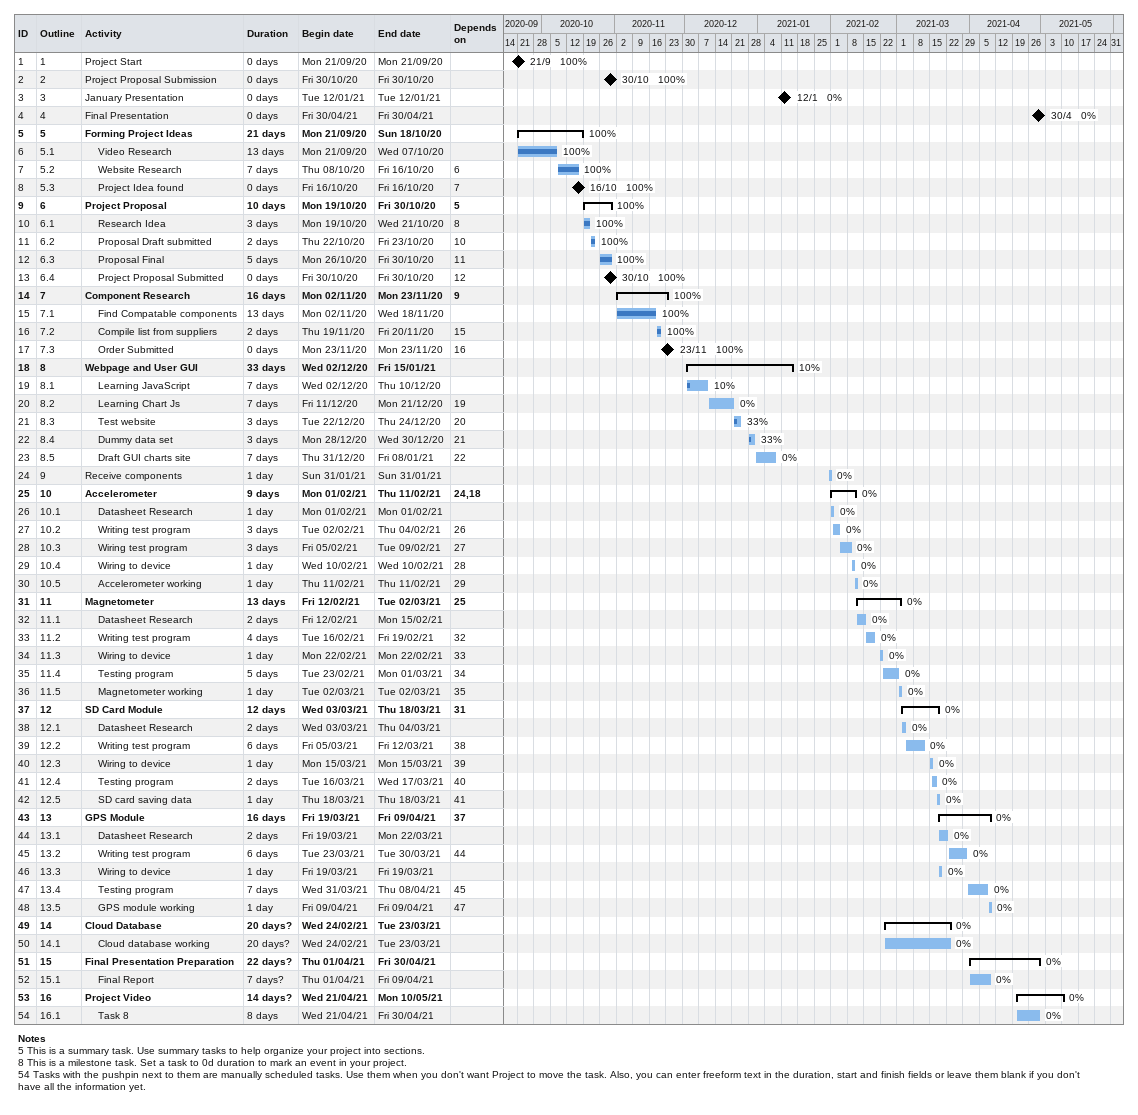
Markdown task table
| ID | WBS | Task | Duration | Start | Finish | Predecessors | % complete |
|---|---|---|---|---|---|---|---|
| 1 | 1 | Project Start | 0d | 2020-09-21 | 2020-09-21 |  | 100 |
| 2 | 2 | Project Proposal Submission | 0d | 2020-10-30 | 2020-10-30 |  | 100 |
| 3 | 3 | January Presentation | 0d | 2021-01-12 | 2021-01-12 |  | 0 |
| 4 | 4 | Final Presentation | 0d | 2021-04-30 | 2021-04-30 |  | 0 |
| 5 | 5 | **Forming Project Ideas** | 21d | 2020-09-21 | 2020-10-18 |  | 100 |
| 6 | 5.1 | Video Research | 13d | 2020-09-21 | 2020-10-07 |  | 100 |
| 7 | 5.2 | Website Research | 7d | 2020-10-08 | 2020-10-16 | 6 | 100 |
| 8 | 5.3 | Project Idea found | 0d | 2020-10-16 | 2020-10-16 | 7 | 100 |
| 9 | 6 | **Project Proposal** | 10d | 2020-10-19 | 2020-10-30 | 5 | 100 |
| 10 | 6.1 | Research Idea | 3d | 2020-10-19 | 2020-10-21 | 8 | 100 |
| 11 | 6.2 | Proposal Draft submitted | 2d | 2020-10-22 | 2020-10-23 | 10 | 100 |
| 12 | 6.3 | Proposal Final | 5d | 2020-10-26 | 2020-10-30 | 11 | 100 |
| 13 | 6.4 | Project Proposal Submitted | 0d | 2020-10-30 | 2020-10-30 | 12 | 100 |
| 14 | 7 | **Component Research** | 16d | 2020-11-02 | 2020-11-23 | 9 | 100 |
| 15 | 7.1 | Find Compatable components | 13d | 2020-11-02 | 2020-11-18 |  | 100 |
| 16 | 7.2 | Compile list from suppliers | 2d | 2020-11-19 | 2020-11-20 | 15 | 100 |
| 17 | 7.3 | Order Submitted | 0d | 2020-11-23 | 2020-11-23 | 16 | 100 |
| 18 | 8 | **Webpage and User GUI** | 33d | 2020-12-02 | 2021-01-15 |  | 10 |
| 19 | 8.1 | Learning JavaScript | 7d | 2020-12-02 | 2020-12-10 |  | 10 |
| 20 | 8.2 | Learning Chart Js | 7d | 2020-12-11 | 2020-12-21 | 19 | 0 |
| 21 | 8.3 | Test website | 3d | 2020-12-22 | 2020-12-24 | 20 | 33 |
| 22 | 8.4 | Dummy data set | 3d | 2020-12-28 | 2020-12-30 | 21 | 33 |
| 23 | 8.5 | Draft GUI charts site | 7d | 2020-12-31 | 2021-01-08 | 22 | 0 |
| 24 | 9 | Receive components | 1d | 2021-01-31 | 2021-01-31 |  | 0 |
| 25 | 10 | **Accelerometer** | 9d | 2021-02-01 | 2021-02-11 | 24, 18 | 0 |
| 26 | 10.1 | Datasheet Research | 1d | 2021-02-01 | 2021-02-01 |  | 0 |
| 27 | 10.2 | Writing test program | 3d | 2021-02-02 | 2021-02-04 | 26 | 0 |
| 28 | 10.3 | Wiring test program | 3d | 2021-02-05 | 2021-02-09 | 27 | 0 |
| 29 | 10.4 | Wiring to device | 1d | 2021-02-10 | 2021-02-10 | 28 | 0 |
| 30 | 10.5 | Accelerometer working | 1d | 2021-02-11 | 2021-02-11 | 29 | 0 |
| 31 | 11 | **Magnetometer** | 13d | 2021-02-12 | 2021-03-02 | 25 | 0 |
| 32 | 11.1 | Datasheet Research | 2d | 2021-02-12 | 2021-02-15 |  | 0 |
| 33 | 11.2 | Writing test program | 4d | 2021-02-16 | 2021-02-19 | 32 | 0 |
| 34 | 11.3 | Wiring to device | 1d | 2021-02-22 | 2021-02-22 | 33 | 0 |
| 35 | 11.4 | Testing program | 5d | 2021-02-23 | 2021-03-01 | 34 | 0 |
| 36 | 11.5 | Magnetometer working | 1d | 2021-03-02 | 2021-03-02 | 35 | 0 |
| 37 | 12 | **SD Card Module** | 12d | 2021-03-03 | 2021-03-18 | 31 | 0 |
| 38 | 12.1 | Datasheet Research | 2d | 2021-03-03 | 2021-03-04 |  | 0 |
| 39 | 12.2 | Writing test program | 6d | 2021-03-05 | 2021-03-12 | 38 | 0 |
| 40 | 12.3 | Wiring to device | 1d | 2021-03-15 | 2021-03-15 | 39 | 0 |
| 41 | 12.4 | Testing program | 2d | 2021-03-16 | 2021-03-17 | 40 | 0 |
| 42 | 12.5 | SD card saving data | 1d | 2021-03-18 | 2021-03-18 | 41 | 0 |
| 43 | 13 | **GPS Module** | 16d | 2021-03-19 | 2021-04-09 | 37 | 0 |
| 44 | 13.1 | Datasheet Research | 2d | 2021-03-19 | 2021-03-22 |  | 0 |
| 45 | 13.2 | Writing test program | 6d | 2021-03-23 | 2021-03-30 | 44 | 0 |
| 46 | 13.3 | Wiring to device | 1d | 2021-03-19 | 2021-03-19 |  | 0 |
| 47 | 13.4 | Testing program | 7d | 2021-03-31 | 2021-04-08 | 45 | 0 |
| 48 | 13.5 | GPS module working | 1d | 2021-04-09 | 2021-04-09 | 47 | 0 |
| 49 | 14 | **Cloud Database** | 20d? | 2021-02-24 | 2021-03-23 |  | 0 |
| 50 | 14.1 | Cloud database working | 20d? | 2021-02-24 | 2021-03-23 |  | 0 |
| 51 | 15 | **Final Presentation Preparation** | 22d? | 2021-04-01 | 2021-04-30 |  | 0 |
| 52 | 15.1 | Final Report | 7d? | 2021-04-01 | 2021-04-09 |  | 0 |
| 53 | 16 | **Project Video** | 14d? | 2021-04-21 | 2021-05-10 |  | 0 |
| 54 | 16.1 | Task 8 | 8d | 2021-04-21 | 2021-04-30 |  | 0 |

Notes
- 5: This is a summary task. Use summary tasks to help organize your project into sections.
- 8: This is a milestone task. Set a task to 0d duration to mark an event in your project.
- 54: Tasks with the pushpin next to them are manually scheduled tasks. Use them when you don't want Project to move the task. Also, you can enter freeform text in the duration, start and finish fields or leave them blank if you don't have all the information yet.
